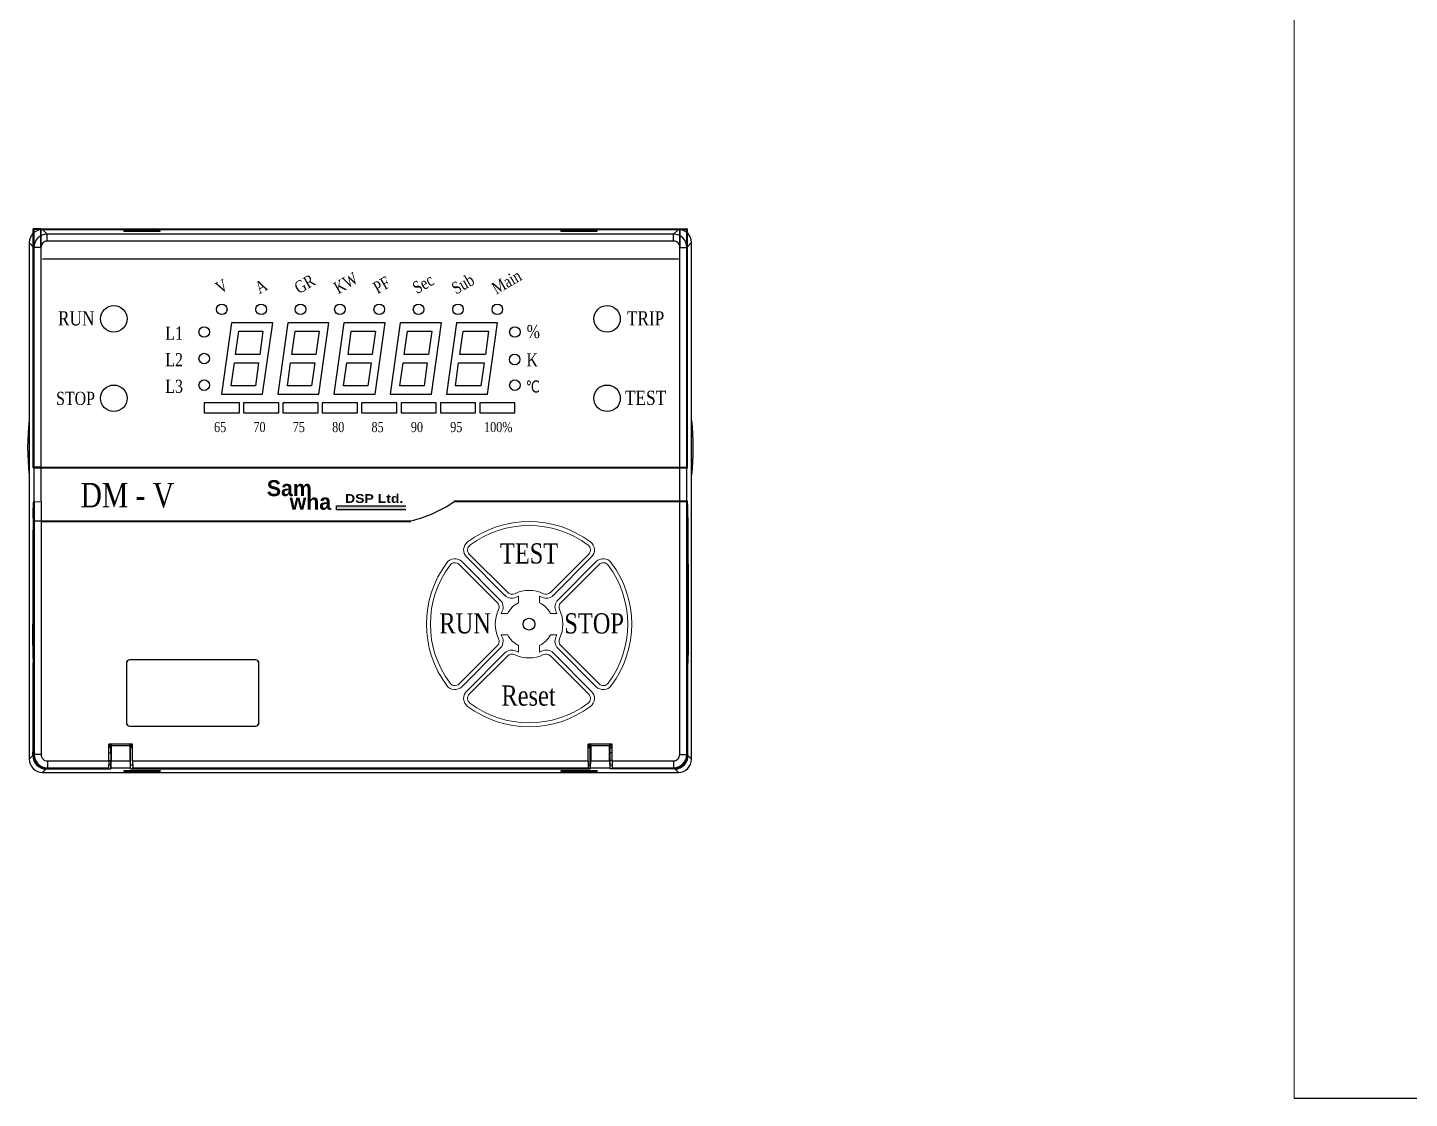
# Model space of a CAD drawing. Header units: millimetres. Extents: x 54 to 1685, y 68 to 1015.
# Drawn here: x 589 to 662, y 746.2 to 802.8 of the extents above; entities that cross this region are included whole.
import ezdxf
from ezdxf.enums import TextEntityAlignment as Align

# ---------------------------------------------------------------- set-up
doc = ezdxf.new("R2010")
doc.units = ezdxf.units.MM
for name, color, linetype in [('02___PRT_ALL_AXES', 7, 'Continuous'), ('40', 7, 'Continuous'), ('70', 7, 'Continuous')]:
    doc.layers.add(name, color=color, linetype=linetype)
doc.styles.add('SS', font='batang.ttc', dxfattribs={"width": 0.8})
doc.styles.get("Standard").update_dxf_attribs({"font": 'BareunDotumPro1.ttf'})

msp = doc.modelspace()

# ---------------------------------------------------------------- hatches: boundary and pattern name
msp.add_hatch(color=5).paths.add_polyline_path([(605.33, 777.335), (605.33, 777.543), (608.983, 777.543), (608.983, 777.335)])

# ---------------------------------------------------------------- linework, layer by layer
at = {"color": 7, "linetype": 'Continuous'}
for p, q in [((589.338, 792.192), (589.301, 792.186)), ((589.301, 779.565), (589.301, 792.186)), ((589.301, 792.186), (594.396, 792.186)), ((589.301, 792.168), (589.338, 792.162)), ((589.301, 792.168), (594.428, 792.168)), ((589.706, 792.195), (589.338, 792.192)), ((589.338, 791.212), (589.338, 792.192)), ((589.338, 792.162), (589.338, 779.588)), ((589.706, 792.159), (589.338, 792.162)), ((589.706, 791.212), (589.706, 792.195)), ((589.706, 792.195), (623.474, 792.195)), ((589.706, 792.159), (589.706, 779.591)), ((589.706, 792.159), (623.474, 792.159)), ((590.037, 791.911), (589.789, 792.159)), ((623.391, 792.159), (589.789, 792.159)), ((590.037, 791.543), (590.037, 791.911)), ((623.143, 791.911), (590.037, 791.911)), ((594.078, 792.063), (594.078, 792.086)), ((594.078, 792.086), (596.003, 792.086)), ((594.078, 792.063), (596.003, 792.063)), ((594.396, 792.186), (594.401, 792.188)), ((594.396, 792.186), (594.396, 792.168)), ((594.401, 792.188), (595.679, 792.188)), ((594.428, 792.186), (594.428, 792.168)), ((594.432, 792.186), (594.432, 792.166)), ((594.432, 792.166), (595.648, 792.166)), ((595.648, 792.166), (595.648, 792.186)), ((595.653, 792.168), (595.653, 792.186)), ((595.653, 792.168), (605.978, 792.168)), ((595.684, 792.186), (595.679, 792.188)), ((595.684, 792.186), (595.684, 792.168)), ((595.684, 792.186), (605.946, 792.186)), ((596.003, 792.063), (596.003, 792.086)), ((607.203, 792.168), (617.528, 792.168)), ((607.234, 792.186), (617.496, 792.186)), ((617.178, 792.063), (617.178, 792.086)), ((617.178, 792.086), (619.103, 792.086)), ((617.178, 792.063), (619.103, 792.063)), ((617.496, 792.186), (617.501, 792.188)), ((617.496, 792.186), (617.496, 792.168)), ((617.501, 792.188), (618.779, 792.188)), ((617.528, 792.186), (617.528, 792.168)), ((617.532, 792.186), (617.532, 792.166)), ((617.532, 792.166), (618.748, 792.166)), ((618.753, 792.168), (623.879, 792.168)), ((618.784, 792.186), (623.879, 792.186)), ((619.103, 792.063), (619.103, 792.086)), ((623.143, 791.911), (623.391, 792.159)), ((623.143, 791.543), (623.143, 791.911)), ((623.474, 792.195), (623.842, 792.192)), ((623.474, 792.195), (623.474, 791.212)), ((623.474, 792.159), (623.842, 792.162)), ((623.474, 779.591), (623.474, 792.159)), ((623.842, 792.192), (623.879, 792.186)), ((623.842, 792.192), (623.842, 791.212)), ((623.879, 792.168), (623.842, 792.162)), ((623.842, 779.588), (623.842, 792.162)), ((623.879, 779.565), (623.879, 792.186)), ((589.09, 791.46), (589.09, 764.157)), ((589.338, 791.212), (589.09, 791.46)), ((589.706, 791.212), (589.338, 791.212)), ((623.143, 791.543), (590.037, 791.543)), ((623.474, 791.212), (623.842, 791.212)), ((623.842, 791.212), (624.09, 791.46)), ((624.09, 764.157), (624.09, 791.46)), ((623.391, 790.584), (589.789, 790.584)), ((589.301, 779.582), (589.338, 779.588)), ((589.301, 779.582), (595.565, 779.582)), ((589.338, 779.558), (589.301, 779.565)), ((589.301, 779.565), (595.539, 779.565)), ((589.706, 779.591), (589.338, 779.588)), ((589.338, 779.558), (589.338, 777.808)), ((589.706, 779.555), (589.338, 779.558)), ((589.706, 779.591), (623.474, 779.591)), ((589.706, 779.555), (589.706, 777.808)), ((589.706, 779.555), (623.474, 779.555)), ((617.615, 779.582), (623.879, 779.582)), ((617.642, 779.565), (623.879, 779.565)), ((623.474, 779.591), (623.842, 779.588)), ((623.474, 779.555), (623.842, 779.558)), ((623.474, 777.808), (623.474, 779.555)), ((623.879, 779.582), (623.842, 779.588)), ((623.842, 779.558), (623.879, 779.565)), ((623.842, 777.808), (623.842, 779.558)), ((589.329, 777.761), (589.345, 777.766)), ((589.345, 777.766), (589.713, 777.773)), ((589.345, 777.766), (589.345, 764.404)), ((589.713, 777.773), (589.713, 764.404)), ((611.55, 777.808), (623.857, 777.808)), ((611.55, 777.773), (623.467, 777.773)), ((623.161, 777.773), (623.161, 777.808)), ((623.266, 777.773), (623.266, 777.798)), ((623.467, 777.773), (623.835, 777.766)), ((623.467, 764.404), (623.467, 777.773)), ((623.851, 777.761), (623.835, 777.766)), ((623.835, 764.404), (623.835, 777.766)), ((589.294, 776.933), (589.294, 777.423)), ((589.294, 777.423), (589.302, 777.423)), ((589.302, 777.411), (589.302, 764.361)), ((623.878, 777.423), (623.886, 777.423)), ((623.878, 764.361), (623.878, 777.411)), ((623.886, 776.933), (623.886, 777.423)), ((589.323, 776.758), (609.261, 776.758)), ((589.713, 776.723), (609.261, 776.723)), ((589.294, 764.855), (589.294, 769.233)), ((594.222, 769.231), (594.224, 769.229)), ((594.222, 769.231), (594.222, 766.077)), ((594.224, 769.229), (594.224, 766.079)), ((594.397, 769.406), (594.399, 769.404)), ((601.051, 769.406), (594.397, 769.406)), ((601.049, 769.404), (594.399, 769.404)), ((601.051, 769.406), (601.049, 769.404)), ((601.226, 769.231), (601.224, 769.229)), ((601.224, 766.079), (601.224, 769.229)), ((601.226, 766.077), (601.226, 769.231)), ((623.886, 764.855), (623.886, 769.233)), ((594.222, 766.077), (594.224, 766.079)), ((601.226, 766.077), (601.224, 766.079)), ((594.397, 765.902), (594.399, 765.904)), ((594.397, 765.902), (601.051, 765.902)), ((594.399, 765.904), (601.049, 765.904)), ((601.051, 765.902), (601.049, 765.904)), ((589.282, 764.348), (589.287, 764.77)), ((589.287, 764.77), (589.294, 764.855)), ((589.302, 764.77), (589.287, 764.77)), ((589.294, 764.855), (589.302, 764.855)), ((593.29, 764.073), (593.29, 764.958)), ((594.55, 764.958), (593.29, 764.958)), ((593.29, 764.904), (593.409, 764.904)), ((593.401, 764.888), (593.29, 764.888)), ((593.29, 764.855), (593.401, 764.855)), ((593.399, 764.77), (593.29, 764.77)), ((593.398, 764.503), (593.399, 764.77)), ((593.399, 764.77), (593.401, 764.855)), ((593.401, 764.888), (593.409, 764.904)), ((593.401, 764.855), (593.401, 764.888)), ((593.411, 764.958), (593.411, 764.872)), ((593.411, 764.872), (593.422, 764.861)), ((594.429, 764.872), (593.411, 764.872)), ((593.422, 764.861), (593.422, 764.073)), ((594.418, 764.861), (593.422, 764.861)), ((594.429, 764.872), (594.418, 764.861)), ((594.418, 764.073), (594.418, 764.861)), ((594.429, 764.872), (594.429, 764.958)), ((594.439, 764.888), (594.431, 764.904)), ((594.431, 764.904), (594.55, 764.904)), ((594.439, 764.888), (594.439, 764.855)), ((594.55, 764.888), (594.439, 764.888)), ((594.441, 764.77), (594.439, 764.855)), ((594.439, 764.855), (594.55, 764.855)), ((594.445, 763.856), (594.441, 764.77)), ((594.441, 764.77), (594.55, 764.77)), ((594.55, 764.073), (594.55, 764.958)), ((619.89, 764.958), (618.63, 764.958)), ((618.63, 764.073), (618.63, 764.958)), ((618.63, 764.904), (618.749, 764.904)), ((618.741, 764.888), (618.63, 764.888)), ((618.63, 764.855), (618.741, 764.855)), ((618.63, 764.77), (618.739, 764.77)), ((618.735, 763.856), (618.739, 764.77)), ((618.739, 764.77), (618.741, 764.855)), ((618.741, 764.888), (618.749, 764.904)), ((618.741, 764.855), (618.741, 764.888)), ((618.751, 764.958), (618.751, 764.872)), ((619.769, 764.872), (618.751, 764.872)), ((618.751, 764.872), (618.762, 764.861)), ((619.758, 764.861), (618.762, 764.861)), ((618.762, 764.861), (618.762, 764.073)), ((619.769, 764.872), (619.758, 764.861)), ((619.758, 764.073), (619.758, 764.861)), ((619.769, 764.872), (619.769, 764.958)), ((619.771, 764.904), (619.89, 764.904)), ((619.779, 764.888), (619.771, 764.904)), ((619.89, 764.888), (619.779, 764.888)), ((619.779, 764.888), (619.779, 764.855)), ((619.89, 764.855), (619.779, 764.855)), ((619.781, 764.77), (619.779, 764.855)), ((619.781, 764.77), (619.89, 764.77)), ((619.782, 764.503), (619.781, 764.77)), ((619.89, 764.073), (619.89, 764.958)), ((623.886, 764.855), (623.878, 764.855)), ((623.878, 764.77), (623.893, 764.77)), ((623.893, 764.77), (623.886, 764.855)), ((623.899, 764.348), (623.893, 764.77)), ((589.282, 764.348), (589.09, 764.157)), ((589.345, 764.404), (589.302, 764.361)), ((589.713, 764.404), (589.345, 764.404)), ((589.533, 763.856), (589.471, 763.856)), ((590.044, 764.073), (590.044, 763.705)), ((590.044, 764.073), (593.29, 764.073)), ((593.29, 764.073), (593.284, 763.705)), ((593.395, 763.856), (593.286, 763.856)), ((593.29, 764.503), (593.411, 764.503)), ((593.29, 764.083), (593.411, 764.083)), ((593.395, 763.856), (593.396, 764.083)), ((593.395, 763.643), (593.395, 763.856)), ((593.416, 763.705), (593.422, 764.073)), ((593.422, 764.073), (594.418, 764.073)), ((594.418, 764.073), (594.424, 763.705)), ((594.445, 763.856), (594.554, 763.856)), ((594.445, 763.643), (594.445, 763.856)), ((594.55, 764.073), (618.63, 764.073)), ((594.55, 764.073), (594.556, 763.705)), ((618.63, 764.073), (618.624, 763.705)), ((618.626, 763.856), (618.735, 763.856)), ((618.735, 763.643), (618.735, 763.856)), ((618.756, 763.705), (618.762, 764.073)), ((618.762, 764.073), (619.758, 764.073)), ((619.758, 764.073), (619.764, 763.705)), ((619.89, 764.503), (619.769, 764.503)), ((619.89, 764.083), (619.769, 764.083)), ((619.785, 763.856), (619.784, 764.083)), ((619.785, 763.856), (619.894, 763.856)), ((619.785, 763.643), (619.785, 763.856)), ((619.89, 764.073), (623.136, 764.073)), ((619.89, 764.073), (619.896, 763.705)), ((623.136, 764.073), (623.136, 763.705)), ((623.467, 764.404), (623.835, 764.404)), ((623.647, 763.856), (623.709, 763.856)), ((623.835, 764.404), (623.878, 764.361)), ((623.899, 764.348), (624.09, 764.157)), ((589.974, 763.643), (589.789, 763.458)), ((589.789, 763.458), (623.391, 763.458)), ((589.974, 763.643), (593.395, 763.643)), ((589.997, 763.69), (590.03, 763.691)), ((590.044, 763.705), (590.03, 763.691)), ((590.03, 763.691), (593.279, 763.691)), ((590.03, 763.69), (593.279, 763.69)), ((590.044, 763.705), (593.284, 763.705)), ((593.279, 763.691), (593.284, 763.705)), ((593.279, 763.691), (593.279, 763.69)), ((593.416, 763.705), (593.395, 763.643)), ((593.416, 763.705), (594.424, 763.705)), ((594.078, 763.553), (596.003, 763.553)), ((594.078, 763.553), (594.078, 763.53)), ((594.078, 763.53), (596.003, 763.53)), ((594.445, 763.643), (594.424, 763.705)), ((594.445, 763.643), (618.735, 763.643)), ((594.561, 763.691), (594.556, 763.705)), ((594.556, 763.705), (618.624, 763.705)), ((594.561, 763.691), (594.561, 763.69)), ((594.561, 763.691), (618.619, 763.691)), ((594.561, 763.69), (618.619, 763.69)), ((596.003, 763.553), (596.003, 763.53)), ((617.178, 763.553), (619.103, 763.553)), ((617.178, 763.553), (617.178, 763.53)), ((617.178, 763.53), (619.103, 763.53)), ((618.624, 763.705), (618.619, 763.691)), ((618.619, 763.691), (618.619, 763.69)), ((618.756, 763.705), (618.735, 763.643)), ((618.756, 763.705), (619.764, 763.705)), ((619.103, 763.553), (619.103, 763.53)), ((619.785, 763.643), (619.764, 763.705)), ((623.206, 763.643), (619.785, 763.643)), ((619.896, 763.705), (623.136, 763.705)), ((619.896, 763.705), (619.901, 763.691)), ((619.901, 763.691), (623.15, 763.691)), ((619.901, 763.691), (619.901, 763.69)), ((619.901, 763.69), (623.15, 763.69)), ((623.136, 763.705), (623.15, 763.691)), ((623.15, 763.691), (623.183, 763.69)), ((623.206, 763.643), (623.391, 763.458))]:
    msp.add_line(p, q, dxfattribs=at)
at = {"color": 5}
for p, q in [((605.33, 777.543), (608.983, 777.543)), ((605.33, 777.335), (605.33, 777.543)), ((608.983, 777.335), (605.33, 777.335))]:
    msp.add_line(p, q, dxfattribs=at)
at = {"color": 7, "linetype": 'Continuous', "lineweight": 15}
for p, q in [((614.226, 772.819), (612.196, 774.849)), ((614.374, 772.968), (612.345, 774.997)), ((618.659, 774.997), (616.63, 772.968)), ((618.807, 774.849), (616.778, 772.819)), ((611.8, 774.453), (613.83, 772.423)), ((611.949, 774.601), (613.978, 772.572)), ((617.026, 772.572), (619.055, 774.601)), ((617.174, 772.423), (619.203, 774.453)), ((614.942, 772.424), (614.942, 772.768)), ((616.062, 772.768), (616.062, 772.424)), ((614.03, 771.856), (614.373, 771.856)), ((616.631, 771.856), (616.974, 771.856)), ((614.373, 770.736), (614.03, 770.736)), ((616.974, 770.736), (616.631, 770.736)), ((613.83, 770.168), (611.8, 768.139)), ((613.978, 770.019), (611.949, 767.99)), ((612.196, 767.743), (614.226, 769.772)), ((614.942, 769.823), (614.942, 770.167)), ((616.062, 770.167), (616.062, 769.823)), ((616.778, 769.772), (618.807, 767.743)), ((619.055, 767.99), (617.026, 770.019)), ((619.203, 768.139), (617.174, 770.168)), ((612.345, 767.594), (614.374, 769.623)), ((616.63, 769.623), (618.659, 767.594))]:
    msp.add_line(p, q, dxfattribs=at)
msp.add_line((716.521, 746.233), (655.936, 746.233))
at = {"color": 1}
for centre, radius in [((593.558, 787.433), 0.7), ((619.623, 783.233), 0.7), ((615.502, 771.296), 0.313)]:
    msp.add_circle(centre, radius, dxfattribs=at)
at = {"color": 3}
msp.add_circle((619.623, 787.433), 0.7, dxfattribs=at)
at = {"color": 30}
msp.add_circle((593.558, 783.233), 0.7, dxfattribs=at)
at = {"color": 7, "linetype": 'Continuous'}
for centre, radius, start, end in [((590.038, 791.211), 0.7, 90.08421, 179.91579), ((623.142, 791.211), 0.7, 0.08421, 89.91579), ((585.456, 775.547), 4.08, 19.4695, 19.85245), ((627.724, 775.547), 4.08, 160.14755, 160.5305), ((585.459, 770.617), 4.077, 340.14755, 340.53109), ((627.722, 770.617), 4.077, 199.46891, 199.85245), ((590.045, 764.405), 0.7, 180.08421, 269.91579), ((623.135, 764.405), 0.7, 270.08421, 359.91579)]:
    msp.add_arc(centre, radius, start, end, dxfattribs=at)
at = {"color": 7}
msp.add_arc((607.588, 783.619), 7.063, 283.6991, 304.1229, dxfattribs=at)
at = {"color": 7, "linetype": 'Continuous', "lineweight": 15}
for centre, radius, start, end in [((615.502, 771.296), 5.425, 53.21321, 126.78679), ((615.502, 771.296), 5.215, 53.21321, 126.78679), ((612.568, 775.22), 0.525, 126.78679, 225), ((618.436, 775.22), 0.525, 315, 53.21321), ((612.568, 775.22), 0.315, 126.78679, 225), ((618.436, 775.22), 0.315, 315, 53.21321), ((615.502, 771.296), 5.425, 143.21321, 216.78679), ((615.502, 771.296), 5.215, 143.21321, 216.78679), ((611.578, 774.23), 0.525, 45, 143.21321), ((611.578, 774.23), 0.315, 45, 143.21321), ((619.426, 774.23), 0.525, 36.78679, 135), ((619.426, 774.23), 0.315, 36.78679, 135), ((615.502, 771.296), 5.215, 323.21321, 36.78679), ((615.502, 771.296), 5.425, 323.21321, 36.78679), ((613.607, 772.201), 0.525, 334.47122, 45), ((614.597, 773.191), 0.525, 225, 295.52878), ((614.597, 773.191), 0.315, 225, 295.52878), ((615.502, 771.296), 1.785, 64.47122, 115.52878), ((615.502, 771.296), 1.575, 110.8275, 115.52878), ((615.502, 771.296), 1.575, 64.47122, 69.1725), ((616.407, 773.191), 0.525, 244.47122, 315), ((616.407, 773.191), 0.315, 244.47122, 315), ((617.397, 772.201), 0.525, 135, 205.52878), ((615.502, 771.296), 1.785, 154.47122, 205.52878), ((613.607, 772.201), 0.315, 334.47122, 45), ((615.502, 771.296), 1.575, 154.47122, 159.1725), ((615.502, 771.296), 1.26, 116.3878, 153.6122), ((615.502, 771.296), 1.26, 26.3878, 63.6122), ((615.502, 771.296), 1.575, 20.8275, 25.52878), ((617.397, 772.201), 0.315, 135, 205.52878), ((615.502, 771.296), 1.785, 334.47122, 25.52878), ((613.607, 770.391), 0.315, 315, 25.52878), ((613.607, 770.391), 0.525, 315, 25.52878), ((615.502, 771.296), 1.575, 200.8275, 205.52878), ((615.502, 771.296), 1.26, 206.3878, 243.6122), ((615.502, 771.296), 1.26, 296.3878, 333.6122), ((617.397, 770.391), 0.525, 154.47122, 225), ((615.502, 771.296), 1.575, 334.47122, 339.1725), ((617.397, 770.391), 0.315, 154.47122, 225), ((614.597, 769.401), 0.525, 64.47122, 135), ((614.597, 769.401), 0.315, 64.47122, 135), ((615.502, 771.296), 1.785, 244.47122, 295.52878), ((615.502, 771.296), 1.575, 244.47122, 249.1725), ((615.502, 771.296), 1.575, 290.8275, 295.52878), ((616.407, 769.401), 0.525, 45, 115.52878), ((616.407, 769.401), 0.315, 45, 115.52878), ((611.578, 768.361), 0.525, 216.78679, 315), ((611.578, 768.361), 0.315, 216.78679, 315), ((612.568, 767.371), 0.525, 135, 233.21321), ((612.568, 767.371), 0.315, 135, 233.21321), ((618.436, 767.371), 0.315, 306.78679, 45), ((618.436, 767.371), 0.525, 306.78679, 45), ((619.426, 768.361), 0.525, 225, 323.21321), ((619.426, 768.361), 0.315, 225, 323.21321), ((615.502, 771.296), 5.425, 233.21321, 306.78679), ((615.502, 771.296), 5.215, 233.21321, 306.78679)]:
    msp.add_arc(centre, radius, start, end, dxfattribs=at)
at = {"color": 7, "linetype": 'Continuous'}
for centre, major_axis, ratio, start_param, end_param in [((589.791, 791.458), (0.496, -0.496), 0.997265, 2.357564, 3.925621), ((623.389, 791.458), (0.496, 0.496), 0.997265, -0.784029, 0.784029), ((589.323, 777.421), (0, 0.386), 0.075882, 6.280139, 7.850935), ((589.329, 777.41), (0, 0.351), 0.07823, 0.014098, 1.567441), ((623.263, 777.248), (0, 0.56), 0.034921, -0.353784, -0.181959), ((623.851, 777.41), (0, 0.351), 0.07823, 4.715744, 6.269087), ((623.857, 777.421), (0, 0.386), 0.075882, 4.715436, 6.286232), ((594.397, 769.231), (0.124, -0.124), 0.999695, 2.356347, 3.926839), ((594.399, 769.229), (0.124, -0.124), 0.999695, 2.356347, 3.926839), ((601.049, 769.229), (-0.124, -0.124), 0.999695, 2.356347, 3.926839), ((601.051, 769.231), (0.124, 0.124), 0.999695, -0.785246, 0.785246), ((594.397, 766.077), (0.124, 0.124), 0.999695, 2.356347, 3.926839), ((594.399, 766.079), (0.124, 0.124), 0.999695, 2.356347, 3.926839), ((601.049, 766.079), (-0.124, 0.124), 0.999695, 2.356347, 3.926839), ((601.051, 766.077), (-0.124, 0.124), 0.999695, -3.926839, -2.356347), ((593.409, 765.009), (0, 0.105), 0.017455, -3.106686, -2.079977), ((593.411, 764.293), (0, 0.245), 0.017455, -3.679835, 0.538243), ((594.431, 765.009), (0, 0.105), 0.017455, -4.203208, -3.176499), ((618.749, 765.009), (0, 0.105), 0.017455, -3.106686, -2.079977), ((619.769, 764.293), (0, 0.245), 0.017455, -0.538243, 3.679835), ((619.771, 765.009), (0, 0.105), 0.017455, -4.203208, -3.176499), ((589.791, 764.158), (0.496, 0.496), 0.997265, -3.925621, -2.357564), ((589.983, 764.35), (0.307, 0.643), 0.980271, -4.272496, -3.506276), ((590.003, 764.363), (0.496, 0.496), 0.997265, 2.357564, 2.567165), ((589.976, 764.344), (0.496, 0.496), 0.997265, -3.159401, -2.357564), ((623.204, 764.344), (0.496, -0.496), 0.997265, -0.784029, 0.017808), ((623.389, 764.158), (0.496, -0.496), 0.997265, -0.784029, 0.784029), ((623.198, 764.35), (-0.307, 0.643), 0.980271, -2.776909, -2.010689), ((623.177, 764.363), (-0.496, 0.496), 0.997265, -2.567165, -2.357564)]:
    msp.add_ellipse(centre, major_axis=major_axis, ratio=ratio, start_param=start_param, end_param=end_param, dxfattribs=at)
for points, knots in [([(590.037, 791.543), (589.994, 791.543), (589.907, 791.526), (589.797, 791.452), (589.723, 791.342), (589.706, 791.255), (589.706, 791.212)], [0, 0, 0, 0, 0.250219, 0.500153, 0.75003, 1, 1, 1, 1]), ([(623.474, 791.212), (623.474, 791.255), (623.457, 791.342), (623.383, 791.452), (623.273, 791.526), (623.186, 791.543), (623.143, 791.543)], [0, 0, 0, 0, 0.250219, 0.500153, 0.75003, 1, 1, 1, 1]), ([(589.294, 776.933), (589.284, 776.715), (589.27, 771.349), (589.264, 770.633), (589.27, 769.916), (589.284, 769.45), (589.294, 769.233)], [0, 0, 0, 0, 0.232997, 0.500001, 0.767007, 1, 1, 1, 1]), ([(623.886, 776.933), (623.896, 776.715), (623.91, 771.349), (623.916, 770.633), (623.91, 769.916), (623.896, 769.45), (623.886, 769.233)], [0, 0, 0, 0, 0.232997, 0.500001, 0.767007, 1, 1, 1, 1]), ([(589.317, 764.215), (589.327, 764.171), (589.354, 764.087), (589.418, 763.975), (589.499, 763.882), (589.617, 763.787), (589.784, 763.71), (589.927, 763.69), (589.997, 763.69)], [0, 0, 0, 0, 0.145317, 0.284454, 0.415713, 0.540054, 0.774165, 1, 1, 1, 1]), ([(589.713, 764.404), (589.713, 764.361), (589.731, 764.274), (589.804, 764.164), (589.914, 764.091), (590.001, 764.073), (590.044, 764.073)], [0, 0, 0, 0, 0.250219, 0.500151, 0.750027, 1, 1, 1, 1]), ([(623.136, 764.073), (623.179, 764.073), (623.266, 764.091), (623.376, 764.164), (623.45, 764.274), (623.467, 764.361), (623.467, 764.404)], [0, 0, 0, 0, 0.250219, 0.500151, 0.750027, 1, 1, 1, 1]), ([(623.183, 763.69), (623.253, 763.69), (623.396, 763.71), (623.563, 763.787), (623.681, 763.882), (623.762, 763.975), (623.826, 764.087), (623.854, 764.171), (623.863, 764.215)], [0, 0, 0, 0, 0.225831, 0.459935, 0.584273, 0.715525, 0.854665, 1, 1, 1, 1])]:
    msp.add_open_spline(points, degree=3, knots=knots, dxfattribs=at)
at = {"layer": '02___PRT_ALL_AXES', "color": 7, "linetype": 'Continuous'}
for p, q in [((599.778, 787.22), (599.247, 783.446)), ((601.953, 787.22), (599.778, 787.22)), ((601.423, 783.446), (601.953, 787.22)), ((602.75, 787.22), (602.219, 783.446)), ((604.925, 787.22), (602.75, 787.22)), ((604.395, 783.446), (604.925, 787.22)), ((605.721, 787.22), (605.191, 783.446)), ((607.897, 787.22), (605.721, 787.22)), ((607.367, 783.446), (607.897, 787.22)), ((608.693, 787.22), (608.163, 783.446)), ((610.869, 787.22), (608.693, 787.22)), ((610.338, 783.446), (610.869, 787.22)), ((611.665, 787.22), (611.134, 783.446)), ((613.841, 787.22), (611.665, 787.22)), ((613.31, 783.446), (613.841, 787.22)), ((599.994, 785.556), (600.165, 786.774)), ((600.165, 786.774), (601.441, 786.774)), ((601.441, 786.774), (601.269, 785.556)), ((602.966, 785.556), (603.137, 786.774)), ((603.137, 786.774), (604.412, 786.774)), ((604.412, 786.774), (604.241, 785.556)), ((605.938, 785.556), (606.109, 786.774)), ((606.109, 786.774), (607.384, 786.774)), ((607.384, 786.774), (607.213, 785.556)), ((608.909, 785.556), (609.081, 786.774)), ((609.081, 786.774), (610.356, 786.774)), ((610.356, 786.774), (610.185, 785.556)), ((611.844, 785.556), (612.015, 786.774)), ((612.015, 786.774), (613.365, 786.774)), ((613.365, 786.774), (613.194, 785.556)), ((599.76, 783.891), (599.931, 785.11)), ((599.931, 785.11), (601.207, 785.11)), ((601.269, 785.556), (599.994, 785.556)), ((601.207, 785.11), (601.036, 783.891)), ((602.732, 783.891), (602.903, 785.11)), ((602.903, 785.11), (604.179, 785.11)), ((604.241, 785.556), (602.966, 785.556)), ((604.179, 785.11), (604.007, 783.891)), ((605.704, 783.891), (605.875, 785.11)), ((605.875, 785.11), (607.15, 785.11)), ((607.213, 785.556), (605.938, 785.556)), ((607.15, 785.11), (606.979, 783.891)), ((608.675, 783.891), (608.847, 785.11)), ((608.847, 785.11), (610.122, 785.11)), ((610.185, 785.556), (608.909, 785.556)), ((610.122, 785.11), (609.951, 783.891)), ((611.61, 783.891), (611.781, 785.11)), ((611.781, 785.11), (613.131, 785.11)), ((613.194, 785.556), (611.844, 785.556)), ((613.131, 785.11), (612.96, 783.891)), ((601.036, 783.891), (599.76, 783.891)), ((604.007, 783.891), (602.732, 783.891)), ((606.979, 783.891), (605.704, 783.891)), ((609.951, 783.891), (608.675, 783.891)), ((612.96, 783.891), (611.61, 783.891)), ((598.334, 782.992), (598.334, 782.472)), ((600.192, 782.992), (598.334, 782.992)), ((599.247, 783.446), (601.423, 783.446)), ((600.192, 782.472), (600.192, 782.992)), ((600.415, 782.992), (600.415, 782.472)), ((602.272, 782.992), (600.415, 782.992)), ((602.219, 783.446), (604.395, 783.446)), ((602.272, 782.472), (602.272, 782.992)), ((602.495, 782.992), (602.495, 782.472)), ((604.352, 782.992), (602.495, 782.992)), ((604.352, 782.472), (604.352, 782.992)), ((604.575, 782.992), (604.575, 782.472)), ((606.433, 782.992), (604.575, 782.992)), ((605.191, 783.446), (607.367, 783.446)), ((606.433, 782.472), (606.433, 782.992)), ((606.655, 782.992), (606.655, 782.472)), ((608.513, 782.992), (606.655, 782.992)), ((608.163, 783.446), (610.338, 783.446)), ((608.513, 782.472), (608.513, 782.992)), ((608.736, 782.992), (608.736, 782.472)), ((610.593, 782.992), (608.736, 782.992)), ((610.593, 782.472), (610.593, 782.992)), ((610.816, 782.992), (610.816, 782.472)), ((612.673, 782.992), (610.816, 782.992)), ((611.134, 783.446), (613.31, 783.446)), ((612.673, 782.472), (612.673, 782.992)), ((614.753, 782.992), (612.896, 782.992)), ((612.896, 782.992), (612.896, 782.472)), ((614.753, 782.472), (614.753, 782.992)), ((598.334, 782.472), (600.192, 782.472)), ((600.415, 782.472), (602.272, 782.472)), ((602.495, 782.472), (604.352, 782.472)), ((604.575, 782.472), (606.433, 782.472)), ((606.655, 782.472), (608.513, 782.472)), ((608.736, 782.472), (610.593, 782.472)), ((610.816, 782.472), (612.673, 782.472)), ((612.896, 782.472), (614.753, 782.472))]:
    msp.add_line(p, q, dxfattribs=at)
for centre in [(599.263, 787.933), (601.343, 787.933), (603.424, 787.933), (605.504, 787.933), (607.584, 787.933), (609.664, 787.933), (611.745, 787.933), (613.825, 787.933), (598.334, 786.737), (614.753, 786.737), (598.334, 785.333), (614.744, 785.284), (598.334, 783.929), (614.753, 783.929)]:
    msp.add_circle(centre, 0.279, dxfattribs=at)
for centre, start, end in [((602.263, 780.625), 173.70019, 186.29981), ((610.918, 780.625), 353.70019, 6.29981)]:
    msp.add_arc(centre, 13.26, start, end, dxfattribs=at)
at = {"layer": '70', "lineweight": 15}
msp.add_line((655.936, 746.233), (655.934, 936.729), dxfattribs=at)

# ---------------------------------------------------------------- texts
at = {"color": 0, "style": 'SS', "width": 0.8}
for s, p in [('V', (599.179, 788.734)), ('A', (601.259, 788.734)), ('GR', (603.339, 788.734)), ('KW', (605.42, 788.734)), ('PF', (607.5, 788.734)), ('Sec', (609.58, 788.734)), ('Sub', (611.646, 788.705)), ('Main', (613.771, 788.705))]:
    msp.add_text(s, height=0.635, rotation=30, dxfattribs=at).set_placement(p)
at = {"color": 1, "linetype": 'Continuous', "style": 'SS', "width": 0.8}
for height, p in [(0.6955, (590.505, 782.882)), (1.0664, (617.367, 770.805))]:
    msp.add_text('STOP', height=height, dxfattribs=at).set_placement(p)
at = {"color": 0, "style": 'SS', "width": 0.8}
msp.add_text('℃', height=0.635, dxfattribs=at).set_placement((615.327, 783.541))
at = {"linetype": 'Continuous', "style": 'SS', "width": 0.8}
msp.add_text('TEST', height=1.0664, dxfattribs=at).set_placement((613.963, 774.502))
at = {"color": 7, "linetype": 'Continuous', "style": 'SS', "width": 0.8}
for s, p in [('RUN', (610.762, 770.805)), ('Reset', (614.042, 766.989))]:
    msp.add_text(s, height=1.0664, dxfattribs=at).set_placement(p)
at = {"color": 20, "insert": (601.643, 778.905), "char_height": 0.84275, "width": 3.02847, "attachment_point": 1}
msp.add_mtext('{\\fPump Demi Bold LET|b0|i0|c0|p2;Sam}', dxfattribs=at)
at = {"color": 5, "insert": (602.85, 778.184), "char_height": 0.84275, "width": 3.02847, "attachment_point": 1}
msp.add_mtext('{\\fPump Demi Bold LET|b0|i0|c0|p2;wha}', dxfattribs=at)
at = {"color": 0, "insert": (605.778, 778.169), "char_height": 0.46225, "width": 3.20542, "attachment_point": 1}
msp.add_mtext('{\\fArial Black|b0|i0|c0|p34;DSP Ltd.}', dxfattribs=at)
at = {"layer": '40', "color": 0, "style": 'SS', "width": 0.8}
for s, height, p in [('RUN', 0.7535, (591.57, 787.082)), ('TRIP', 0.7535, (621.66, 787.082)), ('L1', 0.6931, (596.746, 786.33)), ('%', 0.693, (615.726, 786.416)), ('L2', 0.6931, (596.746, 784.926)), ('K', 0.693, (615.67, 784.917)), ('L3', 0.6931, (596.746, 783.522)), ('TEST', 0.7535, (621.66, 782.882)), ('65', 0.5331, (599.175, 781.447)), ('70', 0.5331, (601.255, 781.447)), ('75', 0.5331, (603.335, 781.447)), ('80', 0.5331, (605.416, 781.447)), ('85', 0.5331, (607.496, 781.447)), ('90', 0.5331, (609.576, 781.447)), ('95', 0.5331, (611.656, 781.447)), ('100%%%', 0.5331, (613.873, 781.447))]:
    msp.add_text(s, height=height, dxfattribs=at).set_placement(p, align=Align.CENTER)
at = {"layer": '40', "color": 0, "lineweight": -3, "style": 'SS', "width": 0.8}
msp.add_text('DM - V', height=1.293, dxfattribs=at).set_placement((594.273, 777.469), align=Align.CENTER)

doc.saveas('drawing.dxf')
